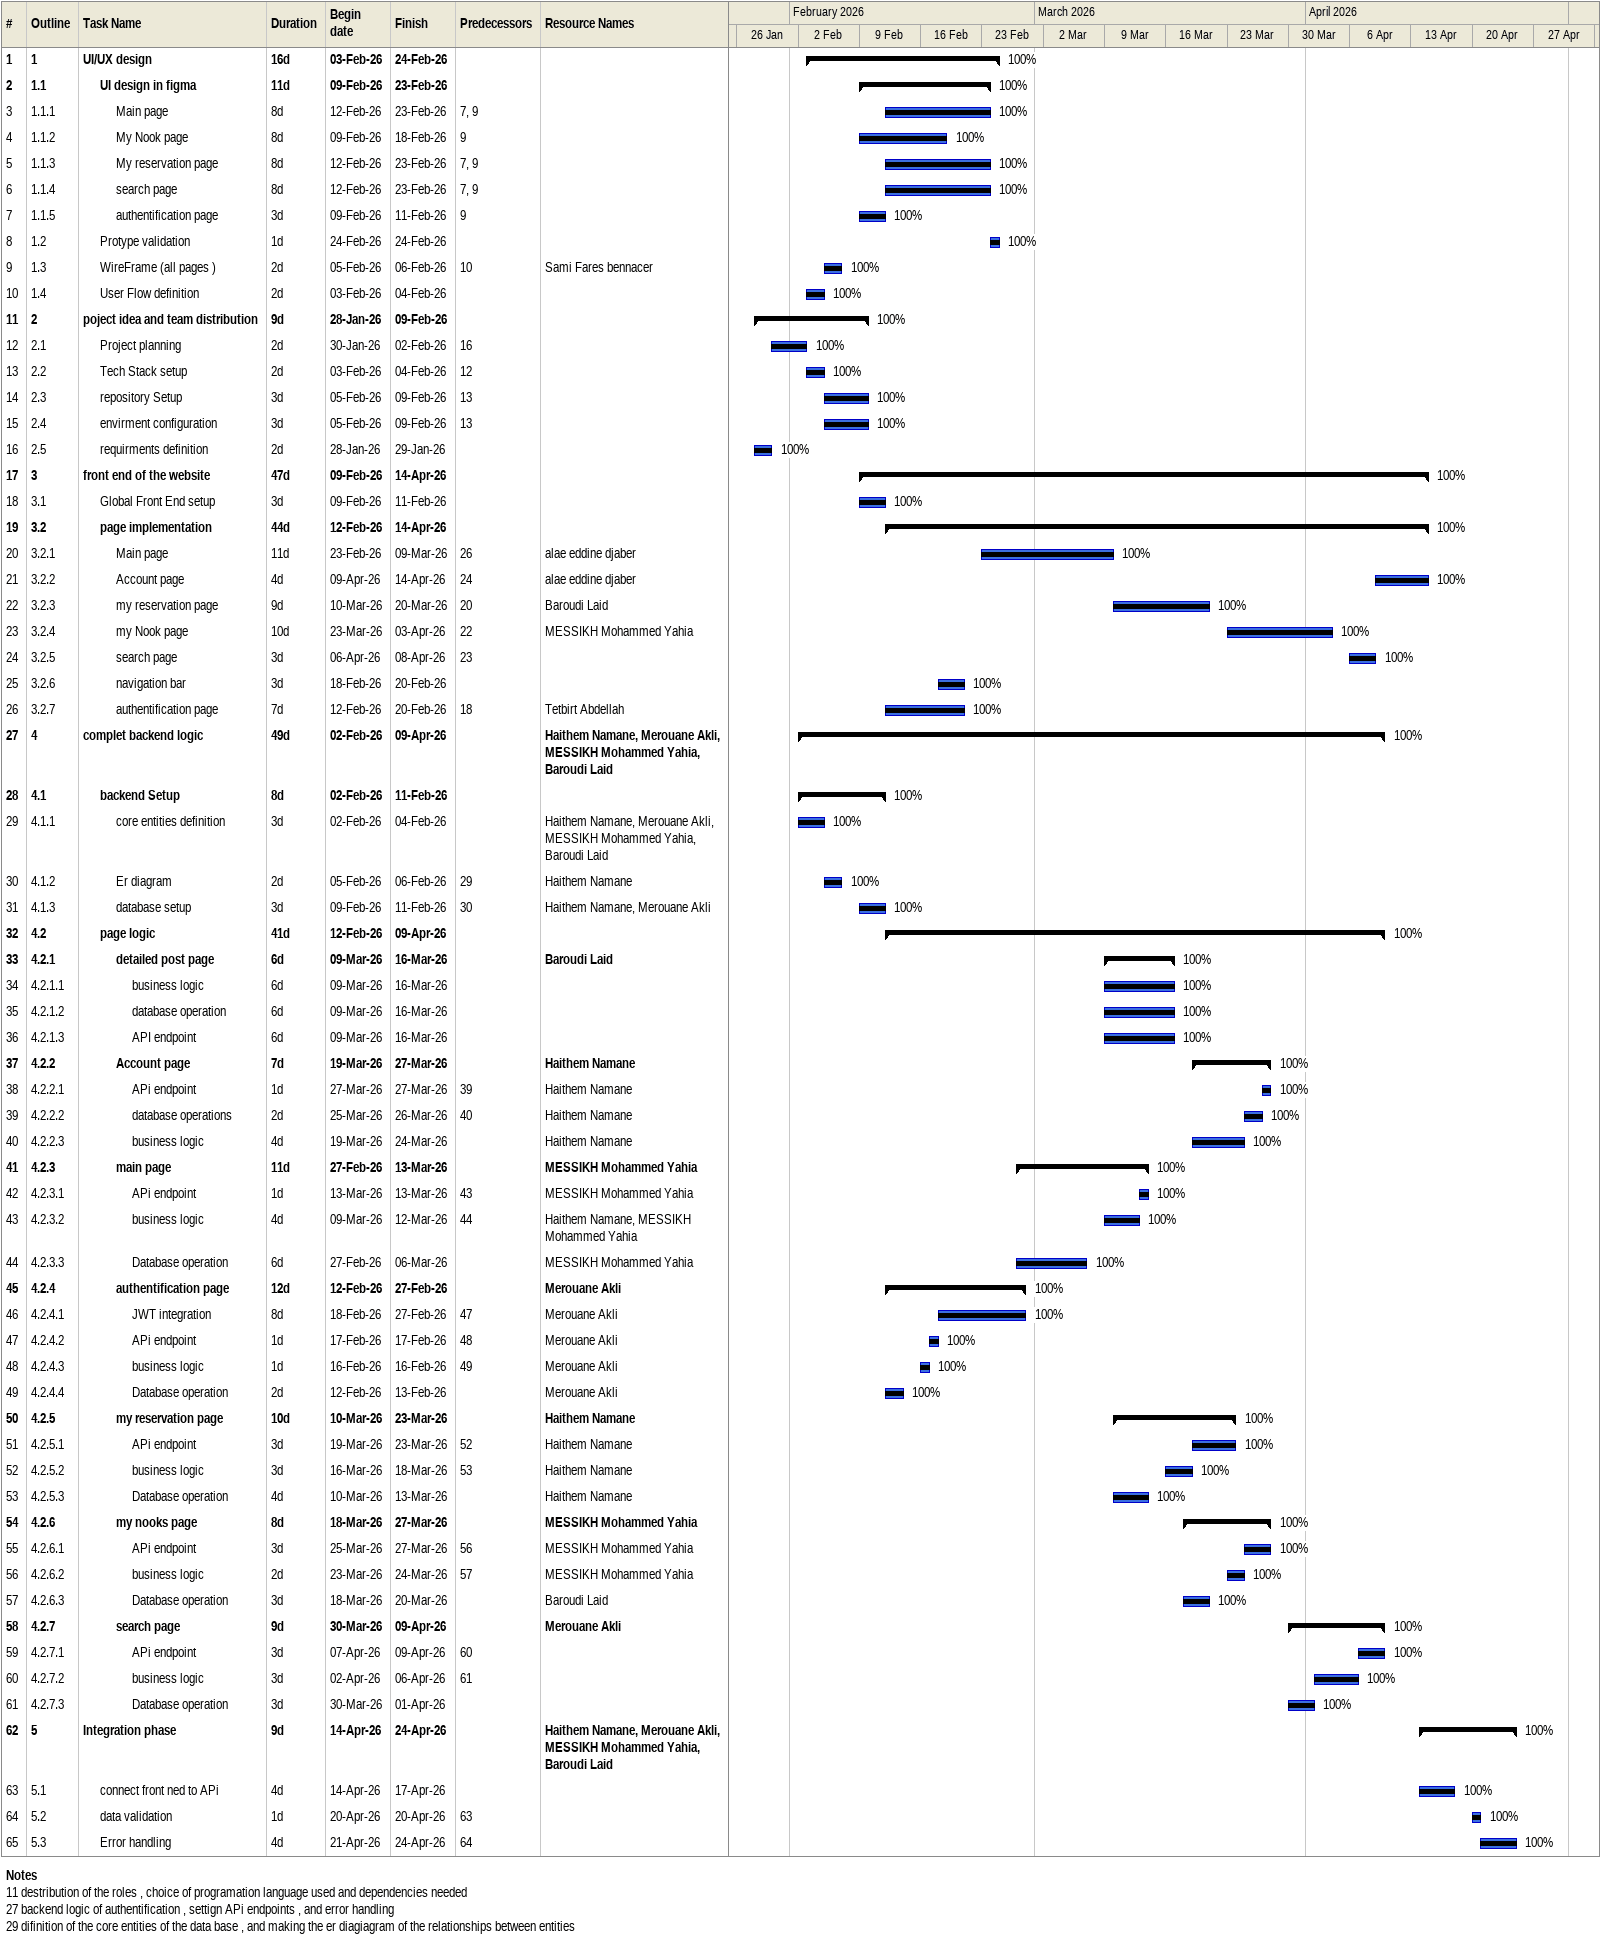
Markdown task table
| ID | WBS | Task | Duration | Start | Finish | Predecessors | Resources | % complete |
|---|---|---|---|---|---|---|---|---|
| 1 | 1 | **UI/UX design** | 16d | 2026-02-03 | 2026-02-24 |  |  | 100 |
| 2 | 1.1 | **UI design in figma** | 11d | 2026-02-09 | 2026-02-23 |  |  | 100 |
| 3 | 1.1.1 | Main page | 8d | 2026-02-12 | 2026-02-23 | 7, 9 |  | 100 |
| 4 | 1.1.2 | My Nook page | 8d | 2026-02-09 | 2026-02-18 | 9 |  | 100 |
| 5 | 1.1.3 | My reservation page | 8d | 2026-02-12 | 2026-02-23 | 7, 9 |  | 100 |
| 6 | 1.1.4 | search page | 8d | 2026-02-12 | 2026-02-23 | 7, 9 |  | 100 |
| 7 | 1.1.5 | authentification page | 3d | 2026-02-09 | 2026-02-11 | 9 |  | 100 |
| 8 | 1.2 | Protype validation | 1d | 2026-02-24 | 2026-02-24 |  |  | 100 |
| 9 | 1.3 | WireFrame (all pages ) | 2d | 2026-02-05 | 2026-02-06 | 10 | Sami Fares bennacer | 100 |
| 10 | 1.4 | User Flow definition | 2d | 2026-02-03 | 2026-02-04 |  |  | 100 |
| 11 | 2 | **poject idea and team distribution** | 9d | 2026-01-28 | 2026-02-09 |  |  | 100 |
| 12 | 2.1 | Project planning | 2d | 2026-01-30 | 2026-02-02 | 16 |  | 100 |
| 13 | 2.2 | Tech Stack setup | 2d | 2026-02-03 | 2026-02-04 | 12 |  | 100 |
| 14 | 2.3 | repository Setup | 3d | 2026-02-05 | 2026-02-09 | 13 |  | 100 |
| 15 | 2.4 | envirment configuration | 3d | 2026-02-05 | 2026-02-09 | 13 |  | 100 |
| 16 | 2.5 | requirments definition | 2d | 2026-01-28 | 2026-01-29 |  |  | 100 |
| 17 | 3 | **front end of the website** | 47d | 2026-02-09 | 2026-04-14 |  |  | 100 |
| 18 | 3.1 | Global Front End setup | 3d | 2026-02-09 | 2026-02-11 |  |  | 100 |
| 19 | 3.2 | **page implementation** | 44d | 2026-02-12 | 2026-04-14 |  |  | 100 |
| 20 | 3.2.1 | Main page | 11d | 2026-02-23 | 2026-03-09 | 26 | alae eddine djaber | 100 |
| 21 | 3.2.2 | Account page | 4d | 2026-04-09 | 2026-04-14 | 24 | alae eddine djaber | 100 |
| 22 | 3.2.3 | my reservation page | 9d | 2026-03-10 | 2026-03-20 | 20 | Baroudi Laid | 100 |
| 23 | 3.2.4 | my Nook page | 10d | 2026-03-23 | 2026-04-03 | 22 | MESSIKH Mohammed Yahia | 100 |
| 24 | 3.2.5 | search page | 3d | 2026-04-06 | 2026-04-08 | 23 |  | 100 |
| 25 | 3.2.6 | navigation bar | 3d | 2026-02-18 | 2026-02-20 |  |  | 100 |
| 26 | 3.2.7 | authentification page | 7d | 2026-02-12 | 2026-02-20 | 18 | Tetbirt Abdellah | 100 |
| 27 | 4 | **complet backend logic** | 49d | 2026-02-02 | 2026-04-09 |  | Haithem Namane, Merouane Akli, MESSIKH Mohammed Yahia, Baroudi Laid | 100 |
| 28 | 4.1 | **backend Setup** | 8d | 2026-02-02 | 2026-02-11 |  |  | 100 |
| 29 | 4.1.1 | core entities definition | 3d | 2026-02-02 | 2026-02-04 |  | Haithem Namane, Merouane Akli, MESSIKH Mohammed Yahia, Baroudi Laid | 100 |
| 30 | 4.1.2 | Er diagram | 2d | 2026-02-05 | 2026-02-06 | 29 | Haithem Namane | 100 |
| 31 | 4.1.3 | database setup | 3d | 2026-02-09 | 2026-02-11 | 30 | Haithem Namane, Merouane Akli | 100 |
| 32 | 4.2 | **page logic** | 41d | 2026-02-12 | 2026-04-09 |  |  | 100 |
| 33 | 4.2.1 | **detailed post page** | 6d | 2026-03-09 | 2026-03-16 |  | Baroudi Laid | 100 |
| 34 | 4.2.1.1 | business logic | 6d | 2026-03-09 | 2026-03-16 |  |  | 100 |
| 35 | 4.2.1.2 | database operation | 6d | 2026-03-09 | 2026-03-16 |  |  | 100 |
| 36 | 4.2.1.3 | API endpoint | 6d | 2026-03-09 | 2026-03-16 |  |  | 100 |
| 37 | 4.2.2 | **Account page** | 7d | 2026-03-19 | 2026-03-27 |  | Haithem Namane | 100 |
| 38 | 4.2.2.1 | APi endpoint | 1d | 2026-03-27 | 2026-03-27 | 39 | Haithem Namane | 100 |
| 39 | 4.2.2.2 | database operations | 2d | 2026-03-25 | 2026-03-26 | 40 | Haithem Namane | 100 |
| 40 | 4.2.2.3 | business logic | 4d | 2026-03-19 | 2026-03-24 |  | Haithem Namane | 100 |
| 41 | 4.2.3 | **main page** | 11d | 2026-02-27 | 2026-03-13 |  | MESSIKH Mohammed Yahia | 100 |
| 42 | 4.2.3.1 | APi endpoint | 1d | 2026-03-13 | 2026-03-13 | 43 | MESSIKH Mohammed Yahia | 100 |
| 43 | 4.2.3.2 | business logic | 4d | 2026-03-09 | 2026-03-12 | 44 | Haithem Namane, MESSIKH Mohammed Yahia | 100 |
| 44 | 4.2.3.3 | Database operation | 6d | 2026-02-27 | 2026-03-06 |  | MESSIKH Mohammed Yahia | 100 |
| 45 | 4.2.4 | **authentification page** | 12d | 2026-02-12 | 2026-02-27 |  | Merouane Akli | 100 |
| 46 | 4.2.4.1 | JWT integration | 8d | 2026-02-18 | 2026-02-27 | 47 | Merouane Akli | 100 |
| 47 | 4.2.4.2 | APi endpoint | 1d | 2026-02-17 | 2026-02-17 | 48 | Merouane Akli | 100 |
| 48 | 4.2.4.3 | business logic | 1d | 2026-02-16 | 2026-02-16 | 49 | Merouane Akli | 100 |
| 49 | 4.2.4.4 | Database operation | 2d | 2026-02-12 | 2026-02-13 |  | Merouane Akli | 100 |
| 50 | 4.2.5 | **my reservation page** | 10d | 2026-03-10 | 2026-03-23 |  | Haithem Namane | 100 |
| 51 | 4.2.5.1 | APi endpoint | 3d | 2026-03-19 | 2026-03-23 | 52 | Haithem Namane | 100 |
| 52 | 4.2.5.2 | business logic | 3d | 2026-03-16 | 2026-03-18 | 53 | Haithem Namane | 100 |
| 53 | 4.2.5.3 | Database operation | 4d | 2026-03-10 | 2026-03-13 |  | Haithem Namane | 100 |
| 54 | 4.2.6 | **my nooks page** | 8d | 2026-03-18 | 2026-03-27 |  | MESSIKH Mohammed Yahia | 100 |
| 55 | 4.2.6.1 | APi endpoint | 3d | 2026-03-25 | 2026-03-27 | 56 | MESSIKH Mohammed Yahia | 100 |
| 56 | 4.2.6.2 | business logic | 2d | 2026-03-23 | 2026-03-24 | 57 | MESSIKH Mohammed Yahia | 100 |
| 57 | 4.2.6.3 | Database operation | 3d | 2026-03-18 | 2026-03-20 |  | Baroudi Laid | 100 |
| 58 | 4.2.7 | **search page** | 9d | 2026-03-30 | 2026-04-09 |  | Merouane Akli | 100 |
| 59 | 4.2.7.1 | APi endpoint | 3d | 2026-04-07 | 2026-04-09 | 60 |  | 100 |
| 60 | 4.2.7.2 | business logic | 3d | 2026-04-02 | 2026-04-06 | 61 |  | 100 |
| 61 | 4.2.7.3 | Database operation | 3d | 2026-03-30 | 2026-04-01 |  |  | 100 |
| 62 | 5 | **Integration phase** | 9d | 2026-04-14 | 2026-04-24 |  | Haithem Namane, Merouane Akli, MESSIKH Mohammed Yahia, Baroudi Laid | 100 |
| 63 | 5.1 | connect front ned to APi | 4d | 2026-04-14 | 2026-04-17 |  |  | 100 |
| 64 | 5.2 | data validation | 1d | 2026-04-20 | 2026-04-20 | 63 |  | 100 |
| 65 | 5.3 | Error handling | 4d | 2026-04-21 | 2026-04-24 | 64 |  | 100 |

Notes
- 11: destribution of the roles , choice of programation language used and dependencies needed
- 27: backend logic of authentification , settign APi endpoints , and error handling
- 29: difinition of the core entities of the data base , and making the er diagiagram of the relationships between entities
